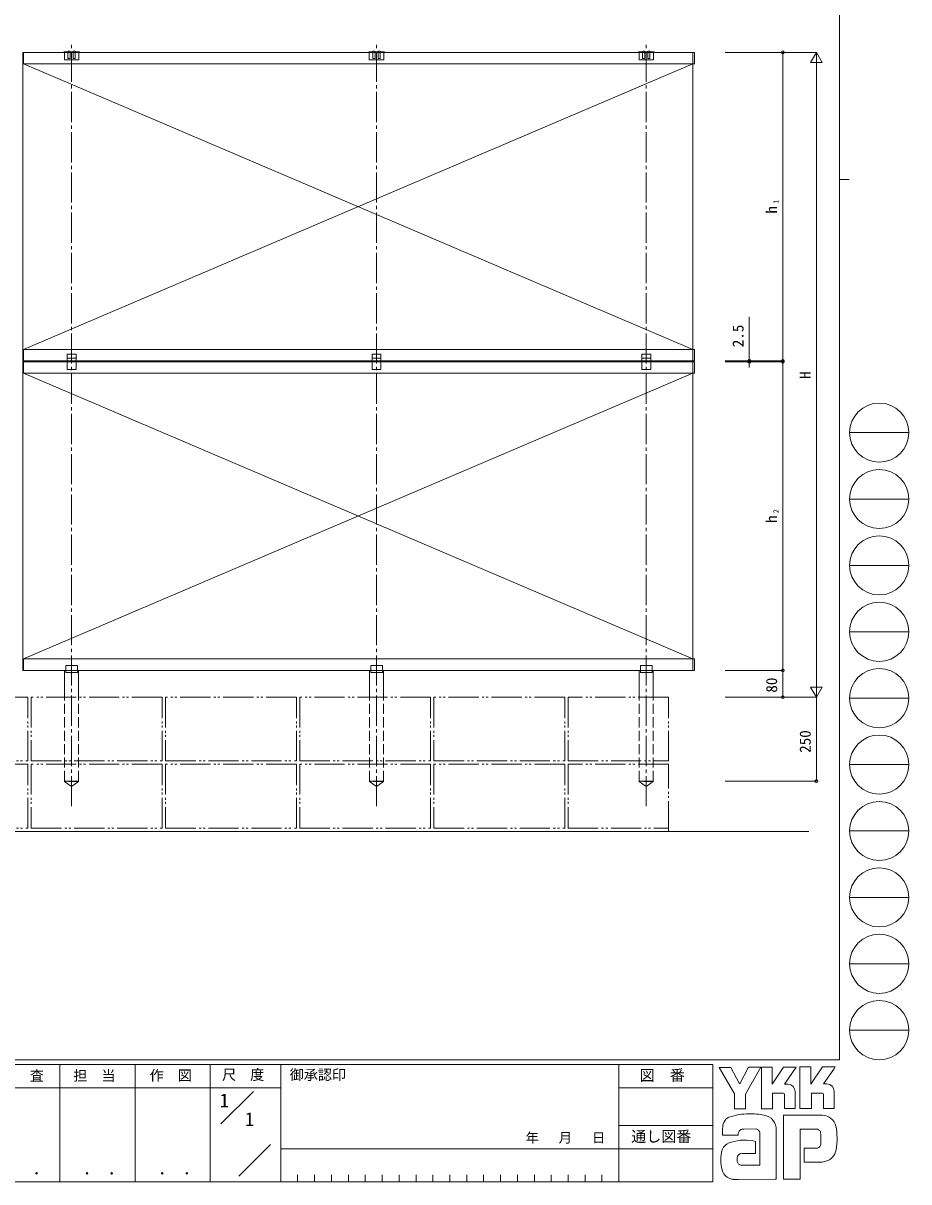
# Model space of a CAD drawing. Units: millimetres, scale not verified. Extents: x -3967 to 3967, y -2821 to 2821.
# Drawn here: x 1327 to 3967, y -2821 to 634 of the extents above; entities that cross this region are included whole.
import ezdxf
from ezdxf.enums import TextEntityAlignment as Align

# ---------------------------------------------------------------- set-up
doc = ezdxf.new("R2010")
doc.units = ezdxf.units.MM
doc.header["$LTSCALE"] = 10
for name, pattern in [('CHAIN2', [12, 9, -1, 1, -1]), ('DASHED3', [4, 3, -1]), ('DOUBLE_CHAIN2', [12.8, 9, -1, 0.6, -0.6, 0.6, -1])]:
    doc.linetypes.add(name, pattern=pattern)
doc.layers.add('0-0_0', color=3, linetype='Continuous')
for name, color, linetype, lineweight in [('0-1_USER1', 4, 'Continuous', 9), ('0-2_YKK_ZWAK', 6, 'Continuous', 9), ('0-4_YKK_12', 7, 'Continuous', 9)]:
    doc.layers.add(name, color=color, linetype=linetype, lineweight=lineweight)
doc.styles.add('ＭＳ ゴシック', font='')
doc.styles.get('ＭＳ ゴシック').set_extended_font_data('MS Gothic')

msp = doc.modelspace()

# ---------------------------------------------------------------- linework, layer by layer
at = {"layer": '0-1_USER1', "linetype": 'CHAIN2'}
for p, q in [((1471.46, -1701.35), (1471.46, 577.22)), ((2380.46, -1701.35), (2380.46, 577.22)), ((3184.46, -1701.35), (3184.46, 577.22))]:
    msp.add_line(p, q, dxfattribs=at)
at = {"layer": '0-1_USER1'}
for p, q in [((1328.46, 546.44), (1328.46, 512.44)), ((1460.46, 548.44), (1449.46, 548.44)), ((1449.96, 548.44), (1449.96, 524.86)), ((1450.96, 523.86), (1491.96, 523.86)), ((1460.46, 529.72), (1460.46, 548.44)), ((1465.66, 549.74), (1461.76, 549.74)), ((1461.76, 528.42), (1465.66, 528.42)), ((1466.96, 529.72), (1466.96, 548.44)), ((1475.96, 548.44), (1466.96, 548.44)), ((1475.96, 529.72), (1475.96, 548.44)), ((1477.26, 549.74), (1481.16, 549.74)), ((1481.16, 528.42), (1477.26, 528.42)), ((1482.46, 529.72), (1482.46, 548.44)), ((1493.46, 548.44), (1482.46, 548.44)), ((1492.96, 548.44), (1492.96, 524.86)), ((2369.46, 548.44), (2358.46, 548.44)), ((2358.96, 548.44), (2358.96, 524.86)), ((2359.96, 523.86), (2400.96, 523.86)), ((2369.46, 529.72), (2369.46, 548.44)), ((2374.66, 549.74), (2370.76, 549.74)), ((2370.76, 528.42), (2374.66, 528.42)), ((2375.96, 529.72), (2375.96, 548.44)), ((2384.96, 548.44), (2375.96, 548.44)), ((2384.96, 529.72), (2384.96, 548.44)), ((2386.26, 549.74), (2390.16, 549.74)), ((2390.16, 528.42), (2386.26, 528.42)), ((2391.46, 529.72), (2391.46, 548.44)), ((2402.46, 548.44), (2391.46, 548.44)), ((2401.96, 548.44), (2401.96, 524.86)), ((3173.46, 548.44), (3162.46, 548.44)), ((3162.96, 548.44), (3162.96, 524.86)), ((3163.96, 523.86), (3204.96, 523.86)), ((3173.46, 529.72), (3173.46, 548.44)), ((3178.66, 549.74), (3174.76, 549.74)), ((3174.76, 528.42), (3178.66, 528.42)), ((3179.96, 529.72), (3179.96, 548.44)), ((3188.96, 548.44), (3179.96, 548.44)), ((3188.96, 529.72), (3188.96, 548.44)), ((3190.26, 549.74), (3194.16, 549.74)), ((3194.16, 528.42), (3190.26, 528.42)), ((3195.46, 529.72), (3195.46, 548.44)), ((3206.46, 548.44), (3195.46, 548.44)), ((3205.96, 548.44), (3205.96, 524.86)), ((3323.46, -373.56), (3323.46, 546.44)), ((3327.96, 546.44), (3327.96, 512.44)), ((1325.96, 512.44), (3327.96, 512.44)), ((1328.46, 512.44), (3323.46, -339.56)), ((1328.46, -339.56), (3323.46, 512.44)), ((1325.96, -339.56), (3327.96, -339.56)), ((1328.46, -339.56), (1328.46, -373.56)), ((3327.96, -339.56), (3327.96, -373.56)), ((1328.46, -376.06), (1328.46, -410.06)), ((1458.21, -353.06), (1484.71, -353.06)), ((1458.21, -353.06), (1458.21, -398.56)), ((1484.71, -365.06), (1458.21, -365.06)), ((1484.71, -398.31), (1484.71, -352.81)), ((2367.21, -353.06), (2393.71, -353.06)), ((2367.21, -353.06), (2367.21, -398.56)), ((2393.71, -365.06), (2367.21, -365.06)), ((2393.71, -398.31), (2393.71, -352.81)), ((3171.21, -353.06), (3197.71, -353.06)), ((3171.21, -353.06), (3171.21, -398.56)), ((3197.71, -365.06), (3171.21, -365.06)), ((3197.71, -398.31), (3197.71, -352.81)), ((3323.46, -1296.06), (3323.46, -376.06)), ((3327.96, -376.06), (3327.96, -410.06)), ((1325.96, -410.06), (3327.96, -410.06)), ((1328.46, -410.06), (3323.46, -1262.06)), ((1328.46, -1262.06), (3323.46, -410.06)), ((1458.21, -398.56), (1484.71, -398.56)), ((2367.21, -398.56), (2393.71, -398.56)), ((3171.21, -398.56), (3197.71, -398.56)), ((1325.96, -1262.06), (3327.96, -1262.06)), ((1328.46, -1262.06), (1328.46, -1296.06)), ((3327.96, -1262.06), (3327.96, -1296.06)), ((1450.46, -1376.06), (1450.46, -1296.06)), ((1454.16, -1281.06), (1488.76, -1281.06)), ((1454.16, -1281.06), (1454.16, -1302.06)), ((1454.16, -1302.06), (1488.76, -1302.06)), ((1488.76, -1302.06), (1488.76, -1281.06)), ((1492.46, -1376.06), (1492.46, -1296.06)), ((2359.46, -1376.06), (2359.46, -1296.06)), ((2363.16, -1281.06), (2397.76, -1281.06)), ((2363.16, -1281.06), (2363.16, -1302.06)), ((2363.16, -1302.06), (2397.76, -1302.06)), ((2397.76, -1302.06), (2397.76, -1281.06)), ((2401.46, -1376.06), (2401.46, -1296.06)), ((3163.46, -1376.06), (3163.46, -1296.06)), ((3167.16, -1281.06), (3201.76, -1281.06)), ((3167.16, -1281.06), (3167.16, -1302.06)), ((3167.16, -1302.06), (3201.76, -1302.06)), ((3201.76, -1302.06), (3201.76, -1281.06)), ((3205.46, -1376.06), (3205.46, -1296.06)), ((3668.65, -1776.06), (-1037.95, -1776.06))]:
    msp.add_line(p, q, dxfattribs=at)
at = {"layer": '0-1_USER1', "linetype": 'DASHED3'}
for p, q in [((1450.46, -1626.06), (1450.46, -1376.06)), ((1492.46, -1626.06), (1492.46, -1376.06)), ((2359.46, -1626.06), (2359.46, -1376.06)), ((2401.46, -1626.06), (2401.46, -1376.06)), ((3163.46, -1626.06), (3163.46, -1376.06)), ((3205.46, -1626.06), (3205.46, -1376.06)), ((1452.96, -1626.06), (1489.96, -1626.06)), ((1492.46, -1627.06), (1474.65, -1639.91)), ((2361.96, -1626.06), (2398.96, -1626.06)), ((2401.46, -1627.06), (2383.65, -1639.91)), ((3165.96, -1626.06), (3202.96, -1626.06)), ((3205.46, -1627.06), (3187.65, -1639.91))]:
    msp.add_line(p, q, dxfattribs=at)
at = {"layer": '0-1_USER1'}
for points in [[(3327.96, 546.44), (1325.96, 546.44), (1325.96, -373.56), (3327.96, -373.56)], [(3327.96, -376.06), (1325.96, -376.06), (1325.96, -1296.06), (3327.96, -1296.06)]]:
    msp.add_lwpolyline(points, dxfattribs=at)
at = {"layer": '0-1_USER1', "linetype": 'DOUBLE_CHAIN2'}
for points in [[(1341.46, -1566.06), (1341.46, -1376.06), (951.46, -1376.06), (951.46, -1566.06)], [(1741.46, -1566.06), (1741.46, -1376.06), (1351.46, -1376.06), (1351.46, -1566.06)], [(2141.46, -1566.06), (2141.46, -1376.06), (1751.46, -1376.06), (1751.46, -1566.06)], [(2541.46, -1566.06), (2541.46, -1376.06), (2151.46, -1376.06), (2151.46, -1566.06)], [(2941.46, -1566.06), (2941.46, -1376.06), (2551.46, -1376.06), (2551.46, -1566.06)], [(3250.46, -1566.06), (3250.46, -1376.06), (2951.46, -1376.06), (2951.46, -1566.06)], [(1341.46, -1766.06), (1341.46, -1576.06), (951.46, -1576.06), (951.46, -1766.06)], [(1741.46, -1766.06), (1741.46, -1576.06), (1351.46, -1576.06), (1351.46, -1766.06)], [(2141.46, -1766.06), (2141.46, -1576.06), (1751.46, -1576.06), (1751.46, -1766.06)], [(2541.46, -1766.06), (2541.46, -1576.06), (2151.46, -1576.06), (2151.46, -1766.06)], [(2941.46, -1766.06), (2941.46, -1576.06), (2551.46, -1576.06), (2551.46, -1766.06)]]:
    msp.add_lwpolyline(points, close=True, dxfattribs=at)
msp.add_lwpolyline([(3250.46, -1776.06), (3250.46, -1576.06), (2951.46, -1576.06), (2951.46, -1766.06), (3250.46, -1766.06)], dxfattribs=at)
at = {"layer": '0-1_USER1', "linetype": 'DASHED3'}
for points in [[(1492.46, -1627.06), (1492.46, -1626.06), (1450.46, -1626.06), (1450.46, -1627.06)], [(1492.46, -1627.06), (1450.46, -1627.06), (1468.27, -1639.91)], [(2401.46, -1627.06), (2401.46, -1626.06), (2359.46, -1626.06), (2359.46, -1627.06)], [(2401.46, -1627.06), (2359.46, -1627.06), (2377.27, -1639.91)], [(3205.46, -1627.06), (3205.46, -1626.06), (3163.46, -1626.06), (3163.46, -1627.06)], [(3205.46, -1627.06), (3163.46, -1627.06), (3181.27, -1639.91)]]:
    msp.add_lwpolyline(points, dxfattribs=at)
at = {"layer": '0-1_USER1'}
for centre, radius, start, end in [((1449.46, 546.44), 2, 90, 180), ((1450.96, 524.86), 1, 180, 270), ((1461.76, 548.44), 1.3, 90, 180), ((1461.76, 529.72), 1.3, 180, 270), ((1465.66, 548.44), 1.3, 0, 90), ((1465.66, 529.72), 1.3, 270, 0), ((1477.26, 548.44), 1.3, 90, 180), ((1477.26, 529.72), 1.3, 180, 270), ((1481.16, 548.44), 1.3, 0, 90), ((1481.16, 529.72), 1.3, 270, 0), ((1491.96, 524.86), 1, 270, 0), ((1493.46, 546.44), 2, 0, 90), ((2358.46, 546.44), 2, 90, 180), ((2359.96, 524.86), 1, 180, 270), ((2370.76, 548.44), 1.3, 90, 180), ((2370.76, 529.72), 1.3, 180, 270), ((2374.66, 548.44), 1.3, 0, 90), ((2374.66, 529.72), 1.3, 270, 0), ((2386.26, 548.44), 1.3, 90, 180), ((2386.26, 529.72), 1.3, 180, 270), ((2390.16, 548.44), 1.3, 0, 90), ((2390.16, 529.72), 1.3, 270, 0), ((2400.96, 524.86), 1, 270, 0), ((2402.46, 546.44), 2, 0, 90), ((3162.46, 546.44), 2, 90, 180), ((3163.96, 524.86), 1, 180, 270), ((3174.76, 548.44), 1.3, 90, 180), ((3174.76, 529.72), 1.3, 180, 270), ((3178.66, 548.44), 1.3, 0, 90), ((3178.66, 529.72), 1.3, 270, 0), ((3190.26, 548.44), 1.3, 90, 180), ((3190.26, 529.72), 1.3, 180, 270), ((3194.16, 548.44), 1.3, 0, 90), ((3194.16, 529.72), 1.3, 270, 0), ((3204.96, 524.86), 1, 270, 0), ((3206.46, 546.44), 2, 0, 90)]:
    msp.add_arc(centre, radius, start, end, dxfattribs=at)
at = {"layer": '0-1_USER1', "linetype": 'DASHED3'}
for centre in [(1471.46, -1636.06), (2380.46, -1636.06), (3184.46, -1636.06)]:
    msp.add_arc(centre, 5, 230.35793, 309.64207, dxfattribs=at)
at = {"layer": '0-2_YKK_ZWAK'}
for p, q in [((3419.96, 546.44), (3592.46, 546.44)), ((3419.96, 546.44), (3692.46, 546.44)), ((3591.46, 546.44), (3591.46, -373.56)), ((3691.46, 546.44), (3673.96, 516.13)), ((3691.46, 546.44), (3708.96, 516.13)), ((3691.46, 546.44), (3691.46, 485.82)), ((3673.96, 516.13), (3708.96, 516.13)), ((3691.46, -1341.06), (3691.46, 511.44)), ((3491.46, -373.56), (3491.46, -241.56)), ((3419.96, -373.56), (3592.46, -373.56)), ((3419.96, -373.56), (3492.46, -373.56)), ((3419.96, -376.06), (3592.46, -376.06)), ((3419.96, -376.06), (3492.46, -376.06)), ((3491.46, -376.06), (3491.46, -373.56)), ((3491.46, -376.06), (3491.46, -393.06)), ((3591.46, -376.06), (3591.46, -1296.06)), ((3419.96, -1296.06), (3592.46, -1296.06)), ((3419.96, -1296.06), (3592.46, -1296.06)), ((3591.46, -1296.06), (3591.46, -1376.06)), ((3691.46, -1376.06), (3673.96, -1345.75)), ((3708.96, -1345.75), (3673.96, -1345.75)), ((3691.46, -1376.06), (3691.46, -1315.44)), ((3691.46, -1376.06), (3708.96, -1345.75)), ((3419.96, -1376.06), (3692.46, -1376.06)), ((3419.96, -1376.06), (3692.46, -1376.06)), ((3419.96, -1376.06), (3592.46, -1376.06)), ((3691.46, -1376.06), (3691.46, -1626.06)), ((3419.96, -1626.06), (3692.46, -1626.06))]:
    msp.add_line(p, q, dxfattribs=at)
for centre in [(3591.46, 546.44), (3491.46, -373.56), (3491.46, -376.06), (3591.46, -373.56), (3591.46, -376.06), (3591.46, -1296.06), (3591.46, -1296.06), (3591.46, -1376.06), (3691.46, -1626.06)]:
    msp.add_circle(centre, 4.25, dxfattribs=at)
at = {"layer": '0-4_YKK_12'}
for p, q in [((3760.92, 2793), (3760.92, -2457)), ((3760.92, 168), (3788.92, 168)), ((3790.68, -587.16), (3967.08, -587.16)), ((3790.68, -785.12), (3967.08, -785.12)), ((3790.68, -983.08), (3967.08, -983.08)), ((3790.68, -1181.04), (3967.08, -1181.04)), ((3790.68, -1379), (3967.08, -1379)), ((3790.68, -1576.96), (3967.08, -1576.96)), ((3790.68, -1774.92), (3967.08, -1774.92)), ((3790.68, -1972.88), (3967.08, -1972.88)), ((3790.68, -2170.84), (3967.08, -2170.84)), ((3790.68, -2368.8), (3967.08, -2368.8)), ((3760.92, -2457), (-3939.08, -2457)), ((3382.92, -2471), (-3939.08, -2471)), ((1436.92, -2471), (1436.92, -2821)), ((1660.92, -2471), (1660.92, -2821)), ((1884.92, -2471), (1884.92, -2821)), ((2094.92, -2471), (2094.92, -2821)), ((3102.91, -2471), (3102.91, -2821)), ((3382.92, -2471), (3382.92, -2821)), ((3447.24, -2558.99), (3401.29, -2480.06)), ((3401.29, -2480.06), (3436.42, -2480.06)), ((3436.42, -2480.06), (3461.56, -2527.09)), ((3489.28, -2478.98), (3463.72, -2528.71)), ((3525.54, -2478.98), (3480.21, -2559.26)), ((3489.28, -2478.98), (3525.54, -2478.98)), ((3527.51, -2603.31), (3527.51, -2479.25)), ((3527.51, -2479.25), (3559.68, -2479.25)), ((3559.68, -2530.23), (3593.47, -2478.71)), ((3559.68, -2479.25), (3559.68, -2530.23)), ((3593.47, -2478.71), (3631.72, -2478.71)), ((3631.72, -2478.71), (3596.32, -2530.06)), ((3642.66, -2602.23), (3642.66, -2478.17)), ((3642.66, -2478.17), (3675.37, -2478.17)), ((3675.37, -2530.08), (3709.69, -2478.17)), ((3675.37, -2478.17), (3675.37, -2530.08)), ((3709.69, -2478.17), (3747.53, -2478.17)), ((3743.75, -2484.65), (3712.53, -2529.25)), ((3747.53, -2478.17), (3743.75, -2484.65)), ((1894.76, -2540.99), (1212.92, -2540.99)), ((1894.76, -2540.99), (2094.92, -2540.99)), ((1916.62, -2648.36), (2013.55, -2551.43)), ((3102.91, -2541), (3382.92, -2541)), ((3461.56, -2527.09), (3463.72, -2528.71)), ((3606.71, -2530.06), (3596.32, -2530.06)), ((3628.33, -2551.69), (3628.33, -2602.5)), ((3722.92, -2529.25), (3712.53, -2529.25)), ((3744.56, -2551.69), (3744.56, -2601.96)), ((3447.24, -2603.58), (3447.24, -2558.99)), ((3480.21, -2559.26), (3480.21, -2603.58)), ((3592.66, -2556.82), (3560.76, -2556.82)), ((3560.76, -2556.82), (3560.76, -2603.31)), ((3596.98, -2558.45), (3592.66, -2556.82)), ((3596.98, -2602.5), (3596.98, -2558.45)), ((3712.94, -2601.96), (3712.94, -2558.17)), ((3480.21, -2603.58), (3447.24, -2603.58)), ((3560.76, -2603.31), (3527.51, -2603.31)), ((3593.2, -2621.96), (3593.2, -2813.06)), ((3709.15, -2621.96), (3593.2, -2621.96)), ((3628.33, -2602.5), (3596.98, -2602.5)), ((3676.72, -2602.23), (3642.66, -2602.23)), ((3712.94, -2601.46), (3713.44, -2601.96)), ((3744.56, -2601.96), (3712.94, -2601.96)), ((3102.91, -2652.99), (3382.92, -2652.99)), ((3512.38, -2663.05), (3475.4, -2663.75)), ((3523.19, -2771.71), (3523.19, -2674.4)), ((3572.11, -2666.83), (3572.11, -2812.79)), ((3643.47, -2813.06), (3643.47, -2663.59)), ((3643.47, -2663.59), (3689.96, -2663.59)), ((3704.65, -2678.56), (3704.83, -2704.91)), ((1969.64, -2804.45), (2064.88, -2709.21)), ((2094.92, -2723), (3102.91, -2723)), ((3382.92, -2722.99), (3102.91, -2722.99)), ((3502.65, -2698.73), (3509.67, -2700.35)), ((3509.67, -2700.35), (3509.67, -2736.3)), ((3691.04, -2720.89), (3655.63, -2720.89)), ((3655.63, -2720.89), (3655.63, -2762.25)), ((3509.67, -2736.3), (3469.73, -2736.35)), ((3655.63, -2762.25), (3708.88, -2762.25)), ((3708.88, -2762.25), (3719.69, -2759.82)), ((3466.97, -2771.71), (3523.19, -2771.71)), ((3518.86, -2771.71), (3522.38, -2771.71)), ((3523.19, -2771.7), (3523.2, -2771.71)), ((-3939.08, -2821), (3382.92, -2821)), ((2145.32, -2800), (2145.32, -2821)), ((2195.72, -2800), (2195.72, -2821)), ((2246.12, -2800), (2246.12, -2821)), ((2296.52, -2800), (2296.52, -2821)), ((2346.92, -2800), (2346.92, -2821)), ((2397.32, -2800), (2397.32, -2821)), ((2447.72, -2800), (2447.72, -2821)), ((2498.12, -2800), (2498.12, -2821)), ((2548.52, -2800), (2548.52, -2821)), ((2598.92, -2800), (2598.92, -2821)), ((2649.32, -2800), (2649.32, -2821)), ((2699.72, -2800), (2699.72, -2821)), ((2750.12, -2800), (2750.12, -2821)), ((2800.52, -2800), (2800.52, -2821)), ((2850.92, -2800), (2850.92, -2821)), ((2901.32, -2800), (2901.32, -2821)), ((2951.72, -2800), (2951.72, -2821)), ((3002.11, -2800), (3002.11, -2821)), ((3052.51, -2800), (3052.51, -2821)), ((3458.59, -2813.6), (3443.72, -2813.6)), ((3568.87, -2813.33), (3458.59, -2813.6)), ((3572.11, -2812.79), (3568.87, -2813.33)), ((3593.2, -2813.06), (3635.63, -2813.06)), ((3635.63, -2813.06), (3643.47, -2813.06))]:
    msp.add_line(p, q, dxfattribs=at)
for points in [[(3712.94, -2558.17), (3708.61, -2556.55), (3676.72, -2556.55), (3676.72, -2602.23)], [(3458.59, -2681.7), (3412.1, -2681.7), (3412.1, -2662.41)]]:
    msp.add_lwpolyline(points, dxfattribs=at)
for centre in [(3878.88, -587.16), (3878.88, -785.12), (3878.88, -983.08), (3878.88, -1181.04), (3878.88, -1379), (3878.88, -1576.96), (3878.88, -1774.92), (3878.88, -1972.88), (3878.88, -2170.84), (3878.88, -2368.8)]:
    msp.add_circle(centre, 88.2, dxfattribs=at)
for centre, radius, start, end in [((3606.71, -2551.69), 21.62, 0.00166, 89.99604), ((3722.92, -2550.88), 21.62, 0.00166, 89.99604), ((3490.14, -2795.01), 176.8, 89.89165, 109.30848), ((3495.33, -2825.63), 207.48, 78.7801, 91.46938), ((3528.22, -2665.96), 44.48, 40.66422, 80.31694), ((3707.64, -2665.4), 43.41, 14.44572, 87.08746), ((3462.51, -2662.66), 50.37, 158.41083, 179.71775), ((3438.98, -2651.55), 24.44, 109.02127, 161.51264), ((3526.01, -2665.85), 46.12, 358.78059, 38.76563), ((3544.58, -2692.87), 208.6, 350.99027, 10.67625), ((3479.67, -2681.07), 21.09, 138.46382, 181.71359), ((3474.07, -2680.71), 17.01, 85.50551, 126.78038), ((3507.48, -2678.54), 16.25, 14.7552, 72.44995), ((3691.57, -2675.79), 12.29, 16.43123, 96.91661), ((3668.23, -2683.08), 36.73, 4.93423, 17.03552), ((3447.19, -2740.27), 39.08, 121.82711, 169.08475), ((3478.12, -2829.54), 133.09, 79.38098, 112.05825), ((3691.05, -2707.84), 13.06, 269.95468, 342.90145), ((3668.02, -2701.41), 36.97, 343.6902, 354.75362), ((3708.27, -2718.45), 42.91, 285.44291, 349.90448), ((3517.41, -2754.95), 110.83, 168.76372, 199.80079), ((3478.74, -2754.28), 23.68, 171.08203, 216.71923), ((3469.82, -2750.79), 14.45, 90.33953, 178.03639), ((3447.32, -2775.43), 38.23, 207.31435, 263.59464), ((3469.42, -2756.65), 15.26, 230.9728, 260.75491)]:
    msp.add_arc(centre, radius, start, end, dxfattribs=at)

# ---------------------------------------------------------------- texts
at = {"layer": '0-0_0', "style": 'ＭＳ ゴシック'}
for p in [(1912.92, -2610.99), (1988.25, -2666.99)]:
    msp.add_text('1', height=41.06, dxfattribs=at).set_placement(p, align=Align.BOTTOM_LEFT)
at = {"layer": '0-2_YKK_ZWAK', "style": 'ＭＳ ゴシック'}
for s, height, p in [('1', 16.5, (3584.46, 94.84)), ('h', 32.99, (3584.46, 66.04)), ('2.5', 32.99, (3484.46, -332.56)), ('H', 32.99, (3684.46, -426.81)), ('2', 16.5, (3584.46, -827.66)), ('h', 32.99, (3584.46, -856.46)), ('80', 32.99, (3584.46, -1362.46)), ('250', 32.99, (3684.46, -1541.86))]:
    msp.add_text(s, height=height, rotation=90, dxfattribs=at).set_placement(p, align=Align.BOTTOM_LEFT)
at = {"layer": '0-4_YKK_12', "style": 'ＭＳ ゴシック'}
for s, height, p in [('照  査', 30.79, (1262.81, -2528.8)), ('担  当', 30.79, (1476.46, -2528.8)), ('作  図', 30.79, (1704.12, -2528.62)), ('尺  度', 30.79, (1920.04, -2526.37)), ('御承認印', 30.79, (2121.59, -2526.33)), ('図\u3000番', 32.84, (3164.89, -2529.62)), ('年   月   日', 29.03, (2824.68, -2712.69)), ('通し図番', 32.84, (3139.71, -2711.85)), (' ． ．', 35.92, (1257.47, -2810.46)), (' ． ．', 35.92, (1481.47, -2810.46)), (' ． ．', 35.92, (1705.47, -2810.46))]:
    msp.add_text(s, height=height, dxfattribs=at).set_placement(p, align=Align.BOTTOM_LEFT)

doc.saveas('drawing.dxf')
